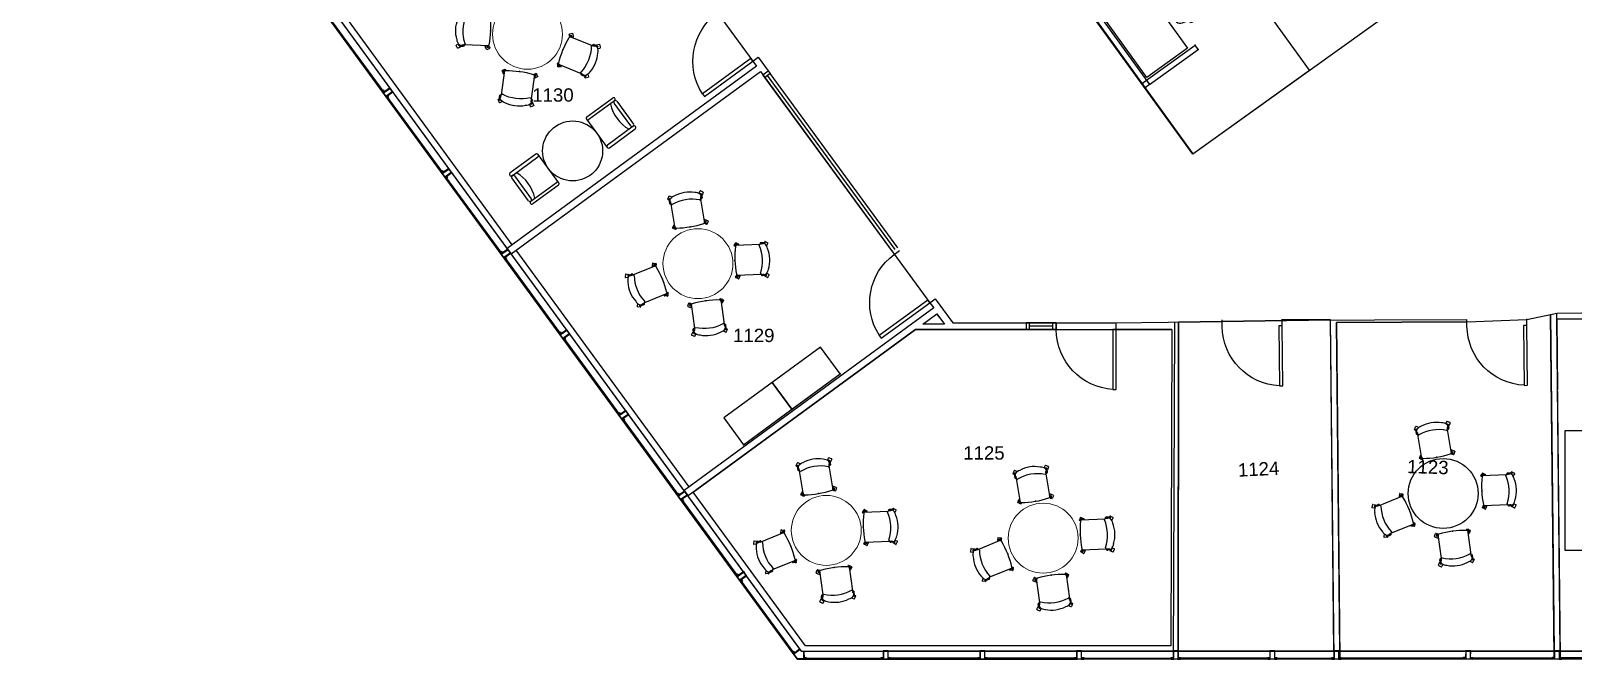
# Model space of a CAD drawing. Header units: inches. Extents: x 4 to 2210, y 3 to 2073.
# Drawn here: x 4 to 929, y 3 to 381 of the extents above; entities that cross this region are included whole.
import ezdxf
from ezdxf.enums import TextEntityAlignment as Align

# ---------------------------------------------------------------- set-up
doc = ezdxf.new("R2010")
doc.units = ezdxf.units.IN
doc.header["$MEASUREMENT"] = 0
for name, color, linetype in [('Planon_construction', 253, 'Continuous'), ('Planon_floor', 1, 'Continuous'), ('Planon_space', 40, 'Continuous'), ('Planon_space_number', 30, 'Continuous'), ('Planon_workspace', 210, 'Continuous'), ('Planon_zone', 70, 'Continuous')]:
    doc.layers.add(name, color=color, linetype=linetype)
doc.styles.get("Standard").update_dxf_attribs({"font": 'arial.ttf'})
doc.styles.add('TEXT', font='arial.ttf')

# ---------------------------------------------------------------- blocks, each defined once
blk = doc.blocks.new('GUEST CHAIR')
at = {"layer": 'Planon_construction'}
for p, q in [((-11.5, 1), (-11.5, 20.12)), ((-9.5, 20.12), (-9.5, 1)), ((-8.5, 21), (8.5, 21)), ((8.5, 19), (-8.5, 19)), ((9.5, 20.12), (9.5, 1)), ((11.5, 1), (11.5, 20.12)), ((-10.5, 0), (10.5, 0))]:
    blk.add_line(p, q, dxfattribs=at)
for centre, radius, start, end in [((-10.5, 20.12), 1, 360, 180), ((-8.5, 20), 1, 90, 270), ((8.5, 20), 1, 270, 90), ((10.5, 20.12), 1, 0, 180), ((0.02, 38.42), 23.42, 246.13029, 293.86971), ((-10.5, 1), 1, 180, 360), ((10.5, 1), 1, 180, 0)]:
    blk.add_arc(centre, radius, start, end, dxfattribs=at)
blk = doc.blocks.new('P_B-2B-3630')
at = {"layer": 'Planon_construction'}
for p, q in [((0, 0), (0, -13)), ((36, 0), (0, 0)), ((36, -13), (36, 0)), ((0, -13), (36, -13))]:
    blk.add_line(p, q, dxfattribs=at)
for p in [(0, 0), (36, 0)]:
    blk.add_point(p, dxfattribs=at)
at = {"layer": 'Planon_construction', "style": 'TEXT', "flags": 1}
for tag in ['CAPPN', 'CAPMG', 'CAPMC', 'CAPQT', 'CAPDH', 'CAPGC']:
    blk.add_attdef(tag, (0, 0), '', height=0.001, dxfattribs=at)
blk.add_attdef('CAPTG', text='', height=3, dxfattribs=at).set_placement((18, -14), align=Align.TOP_CENTER)
blk = doc.blocks.new('1Front_1100_A-4_Data_Elec 07 26 18_RDI BASE$0$BaseBldg-WinFrame')
for p, q in [((0, 1.5), (0, -1.5)), ((4, 1.5), (0, 1.5)), ((0.25, 1.25), (5, 1.25)), ((0.25, -1.25), (0.25, 1.25)), ((4, 1.5), (4, 2.75)), ((4, 2.75), (4.25, 2.75)), ((4.25, 1.5), (4.25, 2.75)), ((4.25, 1.5), (4.75, 1.5)), ((4.75, 2.75), (5, 2.75)), ((4.75, 1.5), (4.75, 2.75)), ((5, 1.25), (5, 2.75)), ((0, -1.5), (4, -1.5)), ((5, -1.25), (0.25, -1.25)), ((4, -2.75), (4, -1.5)), ((4.25, -2.75), (4, -2.75)), ((4.25, -1.5), (4.75, -1.5)), ((4.25, -1.5), (4.25, -2.75)), ((4.75, -1.5), (4.75, -2.75)), ((5, -2.75), (4.75, -2.75)), ((5, -2.75), (5, -1.25))]:
    blk.add_line(p, q)
blk = doc.blocks.new('1Front_1100_A-4_Data_Elec 07 26 18_RDI BASE$0$30DOOR')
for p, q in [((0, 0), (0, 4)), ((36, 0), (36, 4))]:
    blk.add_line(p, q)
blk.add_lwpolyline([(0, -36), (0, 0), (2, 0), (2, -36)], close=True)
blk.add_arc((0, 0), 36, 273.18474, 0)
blk = doc.blocks.new('Furniture_Workstation_3')
at = {"layer": 'Planon_construction'}
for p, q in [((-39.33, 72.45), (-39.32, 72.46)), ((-39.33, 72.45), (-39.33, 72.44)), ((-39.33, 69.25), (-39.33, 72.44)), ((-39.33, 69.24), (-39.33, 69.25)), ((-39.32, 69.24), (-39.33, 69.24)), ((-36.1, 69.24), (-39.33, 69.24)), ((-39.33, 69.24), (-39.33, 3.24)), ((-39.32, 72.46), (-39.31, 72.46)), ((-39.31, 69.23), (-39.32, 69.24)), ((-39.31, 72.46), (-36.12, 72.46)), ((-36.12, 69.23), (-39.31, 69.23)), ((-36.12, 72.46), (-36.11, 72.46)), ((-36.11, 69.24), (-36.12, 69.23)), ((-36.11, 72.46), (-36.11, 72.45)), ((-36.11, 72.45), (-36.1, 72.44)), ((-36.1, 69.25), (-36.11, 69.24)), ((-36.11, 69.24), (-36.11, 69.24)), ((-36.1, 72.44), (-36.1, 69.25)), ((-36.1, 69.24), (-36.1, 0.01)), ((-24.45, 52.55), (-24.45, 67.3)), ((-24.45, 67.3), (-1.32, 67.3)), ((-1.32, 67.3), (-1.32, 52.55)), ((-1.32, 52.55), (-24.45, 52.55)), ((-39.33, 3.23), (-39.32, 3.24)), ((-39.33, 3.24), (-0.1, 3.24)), ((-39.33, 3.22), (-39.33, 3.23)), ((-39.33, 0.03), (-39.33, 3.22)), ((-39.33, 0.02), (-39.33, 0.03)), ((-39.32, 0.01), (-39.33, 0.02)), ((-39.32, 3.24), (-39.31, 3.24)), ((-39.32, 0.01), (-39.31, 0.01)), ((-39.31, 3.24), (-36.12, 3.24)), ((-36.12, 0.01), (-39.31, 0.01)), ((-36.12, 3.24), (-36.11, 3.24)), ((-36.11, 0.01), (-36.12, 0.01)), ((-36.11, 3.24), (-36.11, 3.23)), ((-36.11, 3.23), (-36.1, 3.22)), ((-36.1, 0.03), (-36.11, 0.02)), ((-36.11, 0.02), (-36.11, 0.01)), ((-36.1, 3.22), (-36.1, 0.03)), ((-36.1, 0.01), (-0.1, 0.01)), ((-0.1, 0), (-0.1, 3.25)), ((-0.1, 3.25), (0, 3.25)), ((-0.1, 0), (0, 0)), ((0, 0), (0, 3.25))]:
    blk.add_line(p, q, dxfattribs=at)
at = {"layer": 'Planon_construction', "extrusion": (0, 0, -1)}
for p, q in [((-34.81, 4.43), (-34.81, 64.43)), ((-34.81, 64.43), (-4.81, 64.43)), ((-4.81, 64.43), (-4.81, 4.43)), ((-4.81, 4.43), (-34.81, 4.43))]:
    blk.add_line(p, q, dxfattribs=at)
at = {"layer": 'Planon_construction'}
for centre, radius, start, end in [((2.7, 35.38), 3.8, 106.47844, 164.76217), ((4.73, 28.56), 10.93, 85.28136, 106.52135), ((12.72, 40.33), 7.14, 171.9819, 187.76099), ((6.11, 39.43), 0.471, 187.76099, 253.52411), ((6.1, 41.26), 0.458, 108.65138, 171.9819), ((7.97, 35.71), 6.32, 103.78643, 108.65138), ((8.67, 47.43), 8.87, 252.33271, 255.6469), ((10.67, 5.66), 36.43, 84.08772, 96.62292), ((10.67, 75.3), 36.71, 263.42477, 275.86246), ((-3.65, -30.9), 70.97, 74.81058, 78.30486), ((14.33, 41), 0.906, 7.70655, 84.08772), ((14.33, 39.69), 0.906, 275.86246, 352.31001), ((13.66, 32.85), 4.91, 18.25269, 74.80648), ((9.5, 40.34), 5.78, 352.31001, 7.70655), ((17.94, 37.7), 0.629, 105.34742, 200.01739), ((-5.07, 28.75), 24.07, 338.71099, 21.289), ((18.63, 35.18), 3.25, 73.66611, 105.34742), ((19.31, 34.22), 4.08, 73.97064, 86.62728), ((24.78, 53.28), 15.74, 253.97064, 260.87148), ((22.22, 37.35), 0.391, 13.32868, 80.87149), ((-14.05, 28.75), 37.67, 346.67131, 13.32868), ((27.16, 28.75), 29.14, 164.81823, 195.27333), ((2.7, 22.12), 3.8, 195.92398, 253.49154), ((6.11, 18.07), 0.471, 106.4759, 172.23901), ((8.67, 10.07), 8.87, 104.35308, 107.66728), ((10.67, -17.8), 36.71, 84.13755, 96.57525), ((-3.65, 88.4), 70.97, 281.69514, 285.18941), ((14.33, 17.81), 0.906, 7.68998, 84.13755), ((13.66, 24.65), 4.91, 285.19351, 341.74731), ((17.94, 19.8), 0.629, 159.98261, 254.65259), ((18.63, 22.32), 3.25, 254.65259, 286.33388), ((19.31, 23.28), 4.08, 273.37272, 286.02936), ((24.78, 4.23), 15.74, 99.12851, 106.02936), ((22.22, 20.16), 0.391, 279.12852, 346.67131), ((4.73, 28.95), 10.93, 253.47865, 274.71865), ((12.72, 17.17), 7.14, 172.23901, 188.0181), ((6.1, 16.24), 0.458, 188.0181, 251.34861), ((7.97, 21.79), 6.32, 251.34861, 256.21356), ((10.67, 51.84), 36.43, 263.37709, 275.91227), ((14.33, 16.51), 0.906, 275.91227, 352.29345), ((9.5, 17.16), 5.78, 352.29345, 7.68998), ((15.49, 16.82), 0.247, 205.18085, 210.59615)]:
    blk.add_arc(centre, radius, start, end, dxfattribs=at)
for p in [(-39.33, 69.24), (-36.1, 69.24), (-39.33, 3.24), (-36.1, 3.24), (-36.1, 3.24), (-36.1, 0.01), (-0.1, 3.24), (-0.1, 0.01)]:
    blk.add_point(p, dxfattribs=at)
blk = doc.blocks.new('P_95-7R')
at = {"layer": 'Planon_construction'}
for p, q in [((-0.03, 8.89), (0.29, 9.44)), ((0.53, 9.85), (0.84, 10.4)), ((0.72, 9.9), (0.72, 9.9)), ((0.72, 9.9), (1.48, 9.9)), ((1.11, 10.47), (2.64, 9.59)), ((2.55, 9.02), (2.72, 9.31)), ((2.65, 9.58), (2.64, 9.59)), ((18.24, 9.9), (15.94, 9.9)), ((18.07, 9.9), (18.36, 10.4)), ((18.62, 10.47), (20.16, 9.58)), ((19.36, 7.81), (20.23, 9.31)), ((0.64, 8.28), (0.04, 8.62)), ((0.72, 9.02), (15.34, 9.02)), ((0.53, -9.07), (0.76, -8.67)), ((0.72, -9.02), (15.34, -9.02)), ((2.1, -9.02), (2.65, -9.34)), ((18.83, -8.57), (20.16, -9.34)), ((-0.03, -10.03), (0.29, -9.48)), ((1.58, -11.19), (0.04, -10.3)), ((0.72, -9.9), (1.48, -9.9)), ((0.72, -9.9), (0.72, -9.9)), ((1.85, -11.11), (2.72, -9.61)), ((18.24, -9.9), (15.94, -9.9)), ((17.48, -10.03), (17.56, -9.9)), ((19.09, -11.19), (17.56, -10.3)), ((19.36, -11.11), (20.23, -9.61))]:
    blk.add_line(p, q, dxfattribs=at)
for centre in [(1.48, 9.46), (1.48, -9.46)]:
    blk.add_circle(centre, 0.437, dxfattribs=at)
for centre, radius, start, end in [((0.72, 9.46), 0.438, 90, 270), ((1.01, 10.3), 0.197, 60, 150), ((2.55, 9.41), 0.197, 329.99999, 60), ((15.94, 9.46), 0.437, 313.92418, 236.19275), ((16.12, 12.32), 3.15, 279.87091, 294.71824), ((16.94, 6.35), 3.15, 63.66029, 80.99716), ((18.24, 9.46), 0.438, 296.27027, 90), ((18.53, 10.3), 0.197, 60, 150), ((20.06, 9.41), 0.197, 329.99999, 60), ((0.14, 8.79), 0.197, 150, 240.00001), ((53.76, 0), 53.76, 171.02313, 188.97688), ((1.4, 8.27), 0.749, 90.04994, 171.13994), ((15.63, 8.4), 0.69, 120.66953, 179.81816), ((-7.14, 0), 23.63, 339.16397, 20.83603), ((15.75, 8), 1.1, 80.90945, 115.06613), ((18.84, -5.44), 14.82, 98.46926, 101.35687), ((14.02, 5.08), 5.95, 10.97637, 43.38912), ((19.19, 7.9), 0.197, 313.77127, 329.99999), ((1.98, 0), 18.93, 340.82633, 19.17367), ((0.72, -9.46), 0.438, 90, 270), ((1.4, -8.27), 0.749, 188.86006, 269.95006), ((15.63, -8.4), 0.69, 180.18184, 239.33046), ((15.75, -8), 1.1, 244.93386, 279.09055), ((15.94, -9.46), 0.437, 123.80726, 46.07581), ((18.84, 5.44), 14.82, 258.64314, 261.53073), ((16.12, -12.32), 3.15, 65.28177, 80.12909), ((16.94, -6.35), 3.15, 279.00285, 296.3397), ((18.24, -9.46), 0.438, 270, 63.72972), ((14.02, -5.08), 5.95, 316.61088, 349.7188), ((0.14, -10.13), 0.197, 150, 240.00001), ((1.68, -11.02), 0.197, 240.00001, 329.99999), ((2.55, -9.51), 0.197, 329.99999, 60), ((17.65, -10.13), 0.197, 150, 240.00001), ((19.19, -11.02), 0.197, 240.00001, 329.99999), ((20.06, -9.51), 0.197, 329.99999, 60)]:
    blk.add_arc(centre, radius, start, end, dxfattribs=at)
blk.add_point((0, 0), dxfattribs=at)
at = {"layer": 'Planon_construction', "style": 'TEXT', "flags": 1}
for tag in ['CAPPN', 'CAPMG', 'CAPMC', 'CAPQT', 'CAPDH', 'CAPGC']:
    blk.add_attdef(tag, (0, 0), '', height=0.001, dxfattribs=at)

msp = doc.modelspace()

# ---------------------------------------------------------------- linework, layer by layer
at = {"layer": 'Planon_construction'}
for p, q in [((215.55, 343.94), (181.92, 389.95)), ((215.76, 344.08), (182.12, 390.1)), ((440.37, 364.97), (446.39, 356.8)), ((520.86, 248.18), (444.34, 352.82)), ((522.47, 249.36), (445.96, 354.01)), ((524.09, 250.54), (447.57, 355.19)), ((250.95, 295.49), (217.31, 341.5)), ((251.15, 295.63), (217.51, 341.65)), ((286.34, 247.04), (252.7, 293.05)), ((286.55, 247.18), (252.91, 293.2)), ((321.74, 198.59), (288.1, 244.61)), ((321.94, 198.74), (288.3, 244.75)), ((919.58, 211.22), (1197.95, 213.98)), ((548.9, 208.94), (547.57, 210.76)), ((619.24, 205.37), (603.27, 205.37)), ((690.13, 205.82), (689.44, 4.37)), ((692.53, 205.85), (692.44, 4.37)), ((754.85, 207.06), (865.69, 207.47)), ((901.7, 207.4), (919.58, 211.22)), ((918.03, 4.43), (915.84, 210.42)), ((921.78, 4.4), (919.58, 211.22)), ((357.13, 150.14), (323.49, 196.16)), ((357.33, 150.29), (323.7, 196.3)), ((617.24, 203.37), (603.26, 203.37)), ((392.48, 101.66), (358.84, 147.68)), ((392.68, 101.8), (359.04, 147.82)), ((427.91, 53.24), (394.28, 99.26)), ((428.12, 53.39), (394.48, 99.4)), ((461.72, 6.82), (429.61, 50.74)), ((461.92, 6.97), (429.81, 50.89)), ((573.42, 3.98), (518.41, 3.98)), ((573.42, 3.73), (518.41, 3.73)), ((631.43, 3.98), (576.42, 3.98)), ((631.43, 3.73), (576.42, 3.73)), ((634.42, 3.98), (689.44, 3.98)), ((634.42, 3.73), (689.44, 3.73)), ((747.45, 3.98), (692.44, 3.98)), ((747.45, 3.73), (692.44, 3.73)), ((750.44, 3.98), (785.78, 3.98)), ((750.44, 3.73), (785.78, 3.73)), ((785.78, 3.74), (785.78, 3.99)), ((864.92, 4.1), (788.88, 4)), ((864.92, 3.85), (788.88, 3.72)), ((918.24, 4.1), (867.94, 4)), ((918.24, 3.85), (867.94, 3.72)), ((972.1, 4.15), (921.8, 4.05)), ((972.1, 3.9), (921.8, 3.77))]:
    msp.add_line(p, q, dxfattribs=at)
for points in [[(2210.32, 2073.28), (1643.81, 2073.28), (2210.32, 2073.28), (2209.38, 633.18), (1749.23, 3.37), (630.18, 3.37), (469.11, 3.36), (463.87, 3.31), (460.68, 7.46), (3.8, 633.35), (3.8, 2073.28), (11.81, 2073.28), (3.8, 2073.28), (3.8, 633.35), (460.68, 7.46), (463.87, 3.31), (469.11, 3.36), (630.18, 3.37)], [(9.87, 633.52), (465.36, 9.17)], [(437.09, 362.57), (439.35, 359.57), (289.77, 250.09), (292.14, 246.86)], [(292.15, 246.87), (441.75, 356.37), (443.16, 354.44)], [(543.29, 217.48), (545.67, 214.32), (395.91, 104.71), (398.27, 101.48)], [(546.56, 219.88), (557.17, 205.37), (654.43, 205.37), (718.82, 206.17)], [(547.57, 210.76), (552.06, 204.62), (539.19, 204.62), (547.58, 210.77)], [(754.84, 207.31), (783.58, 207.35), (785.74, 3.37)], [(865.8, 205.95), (787.32, 205.57), (789.49, 3.37)], [(1197.99, 210.23), (987.88, 208), (919.62, 207.55), (920.07, 165.32)], [(617.24, 201.37), (534.75, 201.37), (398.29, 101.49)], [(465.2, 9.37), (462.23, 7.08), (461.47, 8.07), (461.27, 7.92), (462.03, 6.92), (461.64, 6.62)], [(469.11, 3.36), (469.11, 3.61), (464, 3.56), (460.87, 7.61), (460.68, 7.46)], [(461.59, 6.27), (465.36, 9.17), (466.19, 8.08), (467.57, 8.09), (467.61, 3.34)], [(467.57, 8.09), (515.41, 8.37), (518.41, 8.37), (1078.48, 8.42), (1081.48, 8.4), (1131.64, 8.44), (1134.64, 8.41), (1184.78, 8.43), (1187.78, 8.4), (1237.94, 8.5), (1240.94, 8.47), (1282.74, 8.47), (1285.74, 8.45), (1344.23, 8.53), (1347.23, 8.51), (1397.58, 8.53), (1400.58, 8.51), (1450.74, 8.73), (1453.74, 8.71)], [(467.82, 8.01), (467.85, 4.34), (469.1, 4.36), (469.11, 4.11), (467.86, 4.09), (467.86, 3.59)], [(515.41, 3.73), (467.86, 3.72), (467.86, 3.97), (515.41, 3.98)]]:
    msp.add_lwpolyline(points, dxfattribs=at)
for points in [[(446.39, 356.8), (447.57, 355.19), (444.35, 352.82), (443.16, 354.44)], [(601.26, 201.37), (603.26, 201.37), (603.26, 205.37), (601.26, 205.37)], [(619.24, 201.37), (617.24, 201.37), (617.24, 205.37), (619.24, 205.37)], [(489.56, 174.69), (477.75, 190.83), (419.65, 148.31), (431.46, 132.17)], [(924.58, 68.69), (924.58, 140.69), (944.58, 140.69), (944.58, 68.69)]]:
    msp.add_lwpolyline(points, close=True, dxfattribs=at)
at = {"layer": 'Planon_construction', "linetype": 'Continuous', "lineweight": 15}
for centre in [(301.89, 378.78), (404.18, 240.97), (481.2, 80.68), (611.37, 76.04)]:
    msp.add_circle(centre, 21, dxfattribs=at)
at = {"layer": 'Planon_construction'}
for centre, radius in [((328.97, 308.67), 18), ((851.42, 102.89), 21)]:
    msp.add_circle(centre, radius, dxfattribs=at)
at = {"layer": 'Planon_floor'}
msp.add_lwpolyline([(2204.28, 2058.28), (2204.28, 2058.28), (1025.19, 2058.28), (1025.19, 2061.53), (15.19, 2061.53), (15.19, 2014.28), (11.82, 2014.28), (11.82, 1895.4), (11.82, 1891.4), (8.9, 1891.4), (8.8, 634.98), (466.19, 8.08), (1746.89, 8.08), (2204.28, 634.98), (2204.28, 2058.28), (2204.28, 2058.28)], dxfattribs=at)
at = {"layer": 'Planon_space'}
for points in [[(188.96, 394.38), (335.41, 501.57), (439.35, 359.57), (292.77, 252.28), (188.96, 394.38)], [(295.13, 249.05), (441.75, 356.37), (543.29, 217.48), (545.67, 214.32), (398.95, 106.93), (295.13, 249.05)]]:
    msp.add_lwpolyline(points, close=True, dxfattribs=at)
for points in [[(783.58, 207.16), (692.53, 205.85), (783.58, 207.16), (785.69, 8.08), (692.44, 8.08), (692.53, 205.85)], [(787.32, 205.57), (865.8, 205.95), (901.7, 207.4), (915.84, 210.42), (917.99, 8.08), (789.44, 8.08), (787.32, 205.57)], [(919.62, 207.55), (919.62, 207.55), (919.62, 207.55), (919.62, 207.55), (1280.14, 211.1), (1282.3, 8.08), (921.74, 8.08), (919.62, 207.55)], [(401.3, 103.7), (534.75, 201.37), (655.59, 201.37), (688.59, 201.43), (655.59, 201.37), (688.59, 201.43), (687.94, 11.39), (687.94, 11.39), (468.74, 11.39), (401.3, 103.7)]]:
    msp.add_lwpolyline(points, dxfattribs=at)
at = {"layer": 'Planon_workspace'}
msp.add_lwpolyline([(700.13, 455.83), (630.22, 405.43), (701.24, 306.9), (771.14, 357.3)], close=True, dxfattribs=at)
at = {"layer": 'Planon_zone'}
msp.add_lwpolyline([(629.68, 405.5), (842.98, 558.62), (913.8, 459.27), (701.21, 306.83), (629.68, 405.5)], dxfattribs=at)

# ---------------------------------------------------------------- block references
at = {"layer": 'Planon_construction'}
for name, p, rotation in [('Furniture_Workstation_3', (704.48, 369.64), 35.78532678297787), ('1Front_1100_A-4_Data_Elec 07 26 18_RDI BASE$0$BaseBldg-WinFrame', (220.17, 345.37), 215.3860478482019), ('GUEST CHAIR', (343.5, 319.3), 306.2027683463627), ('GUEST CHAIR', (314.45, 298.03), 126.2027683463628), ('1Front_1100_A-4_Data_Elec 07 26 18_RDI BASE$0$BaseBldg-WinFrame', (255.56, 296.92), 215.3860478482019), ('P_95-7R', (399.5, 263.08), 99.43579748233407), ('1Front_1100_A-4_Data_Elec 07 26 18_RDI BASE$0$BaseBldg-WinFrame', (290.95, 248.47), 215.3860478482019), ('P_95-7R', (426.37, 242.94), 2.484586724421864), ('P_95-7R', (382.89, 231.55), 202.0831748943199), ('P_95-7R', (408.91, 218.63), 277.7719268000758), ('1Front_1100_A-4_Data_Elec 07 26 18_RDI BASE$0$BaseBldg-WinFrame', (326.35, 200.03), 216), ('1Front_1100_A-4_Data_Elec 07 26 18_RDI BASE$0$BaseBldg-WinFrame', (361.74, 151.58), 215.3860478482019), ('P_95-7R', (847.67, 124.68), 99.43579748233407), ('P_95-7R', (476.53, 102.8), 99.43579748233407), ('P_95-7R', (606.7, 98.16), 99.43579748233407), ('P_95-7R', (874.54, 104.54), 2.484586724421864), ('1Front_1100_A-4_Data_Elec 07 26 18_RDI BASE$0$BaseBldg-WinFrame', (397.09, 103.1), 215.3860478482019), ('P_95-7R', (831.06, 93.15), 202.0831748943199), ('P_95-7R', (503.39, 82.65), 2.484586724421864), ('P_95-7R', (633.56, 78.01), 2.484586724421864), ('P_95-7R', (459.91, 71.27), 202.0831748943199), ('P_95-7R', (590.08, 66.63), 202.0831748943199), ('P_95-7R', (857.08, 80.23), 277.7719268000758), ('1Front_1100_A-4_Data_Elec 07 26 18_RDI BASE$0$BaseBldg-WinFrame', (432.53, 54.68), 215.3860478482019), ('P_95-7R', (485.93, 58.35), 277.7719268000758), ('P_95-7R', (616.1, 53.71), 277.7719268000758), ('1Front_1100_A-4_Data_Elec 07 26 18_RDI BASE$0$BaseBldg-WinFrame', (516.91, 8.37), 270), ('1Front_1100_A-4_Data_Elec 07 26 18_RDI BASE$0$BaseBldg-WinFrame', (574.92, 8.37), 270), ('1Front_1100_A-4_Data_Elec 07 26 18_RDI BASE$0$BaseBldg-WinFrame', (632.93, 8.37), 270), ('1Front_1100_A-4_Data_Elec 07 26 18_RDI BASE$0$BaseBldg-WinFrame', (690.94, 8.37), 270), ('1Front_1100_A-4_Data_Elec 07 26 18_RDI BASE$0$BaseBldg-WinFrame', (748.95, 8.37), 270), ('1Front_1100_A-4_Data_Elec 07 26 18_RDI BASE$0$BaseBldg-WinFrame', (787.41, 8.36), 269.5565478430677), ('1Front_1100_A-4_Data_Elec 07 26 18_RDI BASE$0$BaseBldg-WinFrame', (866.45, 8.43), 269.5565478430677), ('1Front_1100_A-4_Data_Elec 07 26 18_RDI BASE$0$BaseBldg-WinFrame', (919.78, 8.42), 269.5565478430677)]:
    msp.add_blockref(name, p, dxfattribs=dict(at, rotation=rotation))
at = {"layer": 'Planon_construction', "xscale": -1}
for name, p, rotation in [('P_95-7R', (279.7, 380.75), 357.5154132755781), ('1Front_1100_A-4_Data_Elec 07 26 18_RDI BASE$0$30DOOR', (437.09, 362.57), 306.203656328248), ('P_95-7R', (323.18, 369.36), 157.9168251056801), ('P_95-7R', (297.16, 356.44), 82.22807319992421), ('1Front_1100_A-4_Data_Elec 07 26 18_RDI BASE$0$30DOOR', (543.25, 217.45), 306.1784545437791), ('1Front_1100_A-4_Data_Elec 07 26 18_RDI BASE$0$30DOOR', (754.85, 203.57), 0.607894117486909), ('1Front_1100_A-4_Data_Elec 07 26 18_RDI BASE$0$30DOOR', (901.73, 203.85), 0.607894117486909)]:
    msp.add_blockref(name, p, dxfattribs=dict(at, rotation=rotation))
msp.add_blockref('1Front_1100_A-4_Data_Elec 07 26 18_RDI BASE$0$30DOOR', (655.24, 201.37), dxfattribs=at)
at = {"layer": 'Planon_construction', "yscale": 1.538461538461539, "rotation": 216.2027683463606}
for p in [(489.56, 174.69), (460.51, 153.43)]:
    msp.add_blockref('P_B-2B-3630', p, dxfattribs=at)

# ---------------------------------------------------------------- texts
at = {"layer": 'Planon_space_number'}
for s, p in [('1130', (304.75, 338.29)), ('1129', (425.25, 193.84)), ('1125', (563.38, 123.22))]:
    msp.add_text(s, height=8, dxfattribs=at).set_placement(p)
for s, rotation, p in [('1124', 2.82766, (728.43, 112.92)), ('1123', 358.34715, (829.74, 115.12))]:
    msp.add_text(s, height=8, rotation=rotation, dxfattribs=at).set_placement(p)

doc.saveas('drawing.dxf')
